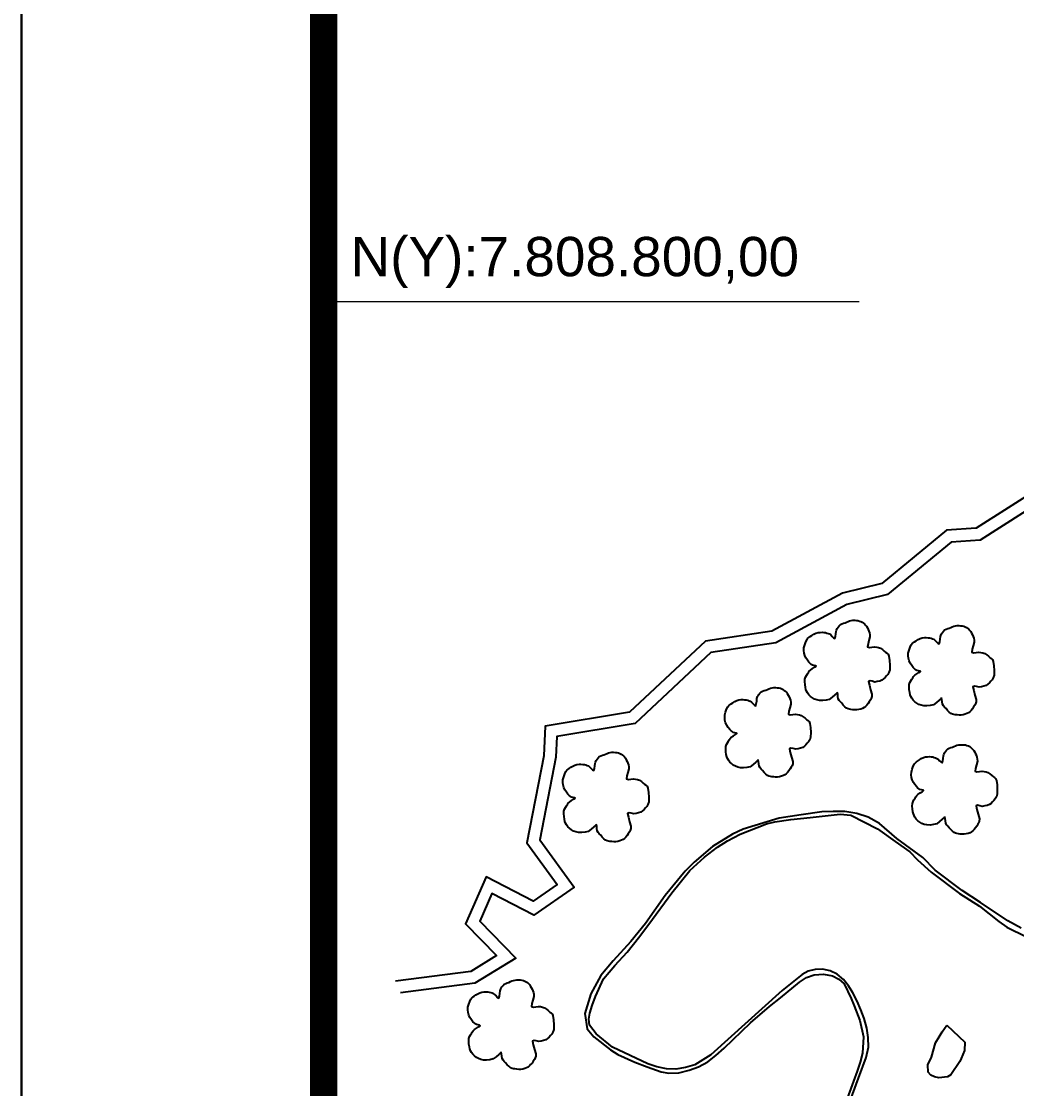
# Model space of a CAD drawing. Header units: millimetres. Extents: x 735053 to 737153, y 7806847 to 7809817.
# Drawn here: x 735053.1 to 735382.4, y 7808539.5 to 7808892.8 of the extents above; entities that cross this region are included whole.
import ezdxf
from ezdxf.enums import TextEntityAlignment as Align

# ---------------------------------------------------------------- set-up
doc = ezdxf.new("R2010")
doc.units = ezdxf.units.MM
doc.linetypes.add('CONTINUO', pattern=[0])
doc.linetypes.add('LIN0', pattern=[0])
for name, color, linetype in [('0114000524', 1, 'Continuous'), ('0114000524007', 5, 'Continuous'), ('CURSOS_D_AGUA', 5, 'Continuous'), ('MARGEM', 7, 'CONTINUO'), ('MATO', 3, 'LIN0')]:
    doc.layers.add(name, color=color, linetype=linetype)
doc.layers.add('MALHA', color=8, linetype='Continuous', lineweight=5)
doc.styles.get("Standard").update_dxf_attribs({"font": 'arial.ttf'})

msp = doc.modelspace()

# ---------------------------------------------------------------- linework, layer by layer
at = {"layer": '0114000524', "color": 1, "elevation": 521.97}
msp.add_lwpolyline([(735383.84, 7808592.64), (735379.44, 7808595.02), (735370.46, 7808601.11), (735364.35, 7808605.14), (735355.45, 7808611.82), (735351.29, 7808616.03), (735342.72, 7808622.26), (735336.98, 7808627.23), (735333.27, 7808629.4), (735329.45, 7808630.6), (735325.52, 7808631.28), (735321.67, 7808631.29), (735317.93, 7808631.11), (735311.04, 7808630.08), (735303.84, 7808628.98), (735291.92, 7808625.42), (735288.4, 7808623.78), (735281.77, 7808619.62), (735275.64, 7808614.44), (735272.67, 7808611.53), (735266.06, 7808603.45), (735259.62, 7808594.21), (735254.73, 7808588.24), (735248.86, 7808581.76), (735244.75, 7808576.98), (735241.53, 7808570.94), (735239.51, 7808564.37), (735240.3, 7808559.26), (735242.47, 7808556.67), (735248, 7808552.34), (735250.45, 7808550.83), (735255.99, 7808548.24), (735260.13, 7808546.7), (735264.72, 7808545.07), (735267.32, 7808544.61), (735270.57, 7808544.74), (735274, 7808545.57), (735277.14, 7808546.71), (735280.16, 7808548.4), (735282.87, 7808550.45), (735285.63, 7808552.86), (735294.29, 7808561.26), (735300.61, 7808566.66), (735304.24, 7808569.55), (735310.56, 7808574.75), (735312.86, 7808576.33), (735315.36, 7808577.23), (735318.48, 7808577.38), (735321.39, 7808576.81), (735323.59, 7808575.72), (735325.26, 7808574.21), (735327.64, 7808569.36), (735328.61, 7808566.89), (735330.47, 7808562.06), (735331.68, 7808556.62), (735331.41, 7808551.25), (735330.64, 7808548.28), (735329.59, 7808545.29), (735328.36, 7808541.99), (735325.81, 7808535)], dxfattribs=at)
at = {"layer": '0114000524007', "elevation": 521.53}
msp.add_lwpolyline([(735325.66, 7808530.96), (735330.05, 7808542.92), (735332.57, 7808549.86), (735333.31, 7808553.27), (735333.25, 7808556.47), (735332.8, 7808559.57), (735331.96, 7808562.69), (735330.8, 7808565.6), (735329.59, 7808568.47), (735328.21, 7808571.19), (735326.71, 7808573.55), (735325.07, 7808575.67), (735323.01, 7808577.38), (735320.66, 7808578.5), (735318.15, 7808579.03), (735315.72, 7808578.94), (735313.41, 7808578.36), (735311.41, 7808577.27), (735304.84, 7808571.96), (735281.19, 7808550.68), (735275.87, 7808547.42), (735272.83, 7808546.46), (735269.65, 7808545.9), (735266.49, 7808546.08), (735263.36, 7808546.67), (735260.36, 7808547.68), (735248.7, 7808553.22), (735243.2, 7808557.67), (735241.07, 7808560.53), (735240.79, 7808562.52), (735241.14, 7808564.53), (735241.91, 7808566.98), (735243.01, 7808570), (735245.68, 7808575.87), (735249.43, 7808580.21), (735253.46, 7808584.67), (735257.26, 7808589.46), (735260.64, 7808593.92), (735268.25, 7808604.3), (735274.23, 7808611.66), (735279.11, 7808616.07), (735283.35, 7808619.45), (735286.73, 7808621.58), (735290.93, 7808623.69), (735299.64, 7808627.13), (735302.36, 7808627.79), (735307.71, 7808628.63), (735314.02, 7808629.3), (735323.95, 7808630.39), (735327.52, 7808630.06), (735336.36, 7808625.45), (735342.19, 7808621.35), (735346.99, 7808617.85), (735349.52, 7808615.23), (735354.12, 7808611.12), (735363.51, 7808604.05), (735370.11, 7808599.92), (735376.5, 7808594.78), (735379.08, 7808592.9), (735385.61, 7808589.79)], dxfattribs=at)
at = {"layer": 'CURSOS_D_AGUA'}
for points in [[(735390.14, 7808738.48), (735368.96, 7808724.98), (735359.17, 7808724.31), (735337.8, 7808706.75), (735324.77, 7808703.51), (735301.37, 7808690.9), (735279.37, 7808687.59), (735254.31, 7808664.15), (735226.33, 7808659.5), (735225.88, 7808649.67), (735220.29, 7808620.92), (735230.29, 7808607.13), (735222.36, 7808601.54), (735206.8, 7808609.62), (735200.02, 7808594.05), (735210.27, 7808583.52), (735201.78, 7808578.28), (735176.85, 7808575.04)], [(735391.89, 7808734.85), (735370.25, 7808721.06), (735360.72, 7808720.4), (735339.64, 7808703.09), (735326.23, 7808699.75), (735302.65, 7808687.05), (735281.2, 7808683.82), (735256.16, 7808660.4), (735230.18, 7808656.09), (735229.86, 7808649.19), (735224.55, 7808621.86), (735235.91, 7808606.19), (735222.67, 7808596.87), (735208.76, 7808604.1), (735204.76, 7808594.92), (735216.61, 7808582.74), (735203.15, 7808574.42), (735178.53, 7808571.23)]]:
    msp.add_lwpolyline(points, dxfattribs=at)
at = {"layer": 'MALHA'}
msp.add_lwpolyline([(735153.05, 7808800), (735330.26, 7808800)], dxfattribs=at)
at = {"layer": 'MARGEM', "color": 174, "linetype": 'LIN0'}
msp.add_line((735053.05, 7806846.82, 561.96), (735053.05, 7809816.82, 561.96), dxfattribs=at)
at = {"layer": 'MARGEM', "color": 174, "linetype": 'LIN0', "elevation": 561.96, "flags": 128}
msp.add_lwpolyline([(737153.05, 7806846.82), (737153.05, 7809816.82), (735053.05, 7809816.82), (735053.05, 7806846.82)], close=True, dxfattribs=at)
at = {"layer": 'MARGEM', "color": 174, "linetype": 'LIN0', "const_width": 9.09, "elevation": 561.96, "flags": 128}
msp.add_lwpolyline([(737053.05, 7807181.21), (737053.05, 7809716.82), (735153.05, 7809716.82), (735153.05, 7807181.21)], close=True, dxfattribs=at)
at = {"layer": 'MATO', "linetype": 'CONTINUO'}
for points in [[(735322.95, 7808670.49), (735322.21, 7808669.82), (735321.35, 7808669.06), (735320.39, 7808668.34), (735319.3, 7808668.05), (735318.2, 7808667.93), (735317.14, 7808667.97), (735316.27, 7808668.15), (735315.51, 7808668.46), (735314.82, 7808668.87), (735314.18, 7808669.35), (735313.63, 7808669.9), (735313.18, 7808670.48), (735312.87, 7808671.04), (735312.65, 7808671.65), (735312.5, 7808672.33), (735312.35, 7808673.24), (735312.29, 7808674.17), (735312.32, 7808675.07), (735312.54, 7808675.73), (735312.85, 7808676.29), (735313.2, 7808676.79), (735313.46, 7808677.24), (735313.76, 7808677.66), (735314.14, 7808678.07), (735314.85, 7808678.53), (735315.53, 7808678.97), (735316.01, 7808679.34), (735315.8, 7808679.49), (735315.36, 7808679.6), (735314.82, 7808679.72), (735314.43, 7808679.94), (735314.05, 7808680.26), (735313.64, 7808680.69), (735313.14, 7808681.32), (735312.66, 7808682.05), (735312.26, 7808682.86), (735312.05, 7808683.69), (735311.96, 7808684.56), (735312.01, 7808685.45), (735312.26, 7808686.43), (735312.61, 7808687.35), (735313.01, 7808688.15), (735313.31, 7808688.57), (735313.65, 7808688.87), (735314.06, 7808689.12), (735314.63, 7808689.54), (735315.28, 7808689.94), (735315.96, 7808690.29), (735316.65, 7808690.45), (735317.32, 7808690.54), (735317.97, 7808690.55), (735318.54, 7808690.53), (735319.08, 7808690.45), (735319.57, 7808690.32), (735320.01, 7808690.18), (735320.43, 7808689.99), (735320.84, 7808689.74), (735321.34, 7808689.19), (735321.82, 7808688.72), (735322.23, 7808688.5), (735322.43, 7808689.14), (735322.56, 7808689.99), (735322.64, 7808690.87), (735322.73, 7808691.25), (735322.84, 7808691.55), (735323, 7808691.81), (735323.28, 7808692.27), (735323.62, 7808692.72), (735324.04, 7808693.13), (735324.52, 7808693.36), (735325.04, 7808693.54), (735325.58, 7808693.69), (735326.08, 7808693.94), (735326.58, 7808694.17), (735327.09, 7808694.36), (735327.65, 7808694.47), (735328.21, 7808694.52), (735328.78, 7808694.52), (735329.34, 7808694.49), (735329.87, 7808694.41), (735330.39, 7808694.29), (735330.86, 7808694.11), (735331.29, 7808693.88), (735331.69, 7808693.6), (735332.04, 7808693.31), (735332.36, 7808692.96), (735332.66, 7808692.56), (735332.97, 7808692.05), (735333.26, 7808691.48), (735333.5, 7808690.88), (735333.7, 7808690.35), (735333.82, 7808689.74), (735333.84, 7808689.02), (735333.49, 7808687.84), (735333.19, 7808686.68), (735333.07, 7808685.71), (735333.67, 7808685.54), (735334.49, 7808685.6), (735335.39, 7808685.74), (735336.06, 7808685.67), (735336.7, 7808685.52), (735337.31, 7808685.28), (735337.96, 7808684.85), (735338.57, 7808684.35), (735339.12, 7808683.84), (735339.54, 7808683.61), (735339.88, 7808683.28), (735340.13, 7808682.7), (735340.33, 7808681.26), (735340.43, 7808679.67), (735340.4, 7808678.13), (735340.13, 7808677.26), (735339.74, 7808676.6), (735339.28, 7808676.09), (735338.85, 7808675.55), (735338.36, 7808675.1), (735337.79, 7808674.73), (735337.05, 7808674.43), (735336.26, 7808674.22), (735335.45, 7808674.1), (735334.59, 7808674.33), (735333.87, 7808674.46), (735333.4, 7808674.28), (735333.65, 7808673.01), (735334.07, 7808671.51), (735334.5, 7808670.02), (735334.46, 7808669.26), (735334.28, 7808668.68), (735333.99, 7808668.2), (735333.63, 7808667.58), (735333.21, 7808667), (735332.76, 7808666.46), (735332.34, 7808666.03), (735331.9, 7808665.67), (735331.4, 7808665.38), (735330.8, 7808665.16), (735330.14, 7808665), (735329.47, 7808664.91), (735328.81, 7808664.9), (735328.17, 7808664.94), (735327.56, 7808665.03), (735327.07, 7808665.08), (735326.6, 7808665.21), (735326.13, 7808665.43), (735325.57, 7808665.9), (735325.01, 7808666.46), (735324.49, 7808667.05), (735324.04, 7808667.5), (735323.67, 7808667.98), (735323.37, 7808668.5), (735323.25, 7808669.3), (735323.16, 7808670.07), (735323.02, 7808670.71)], [(735357.46, 7808668.73), (735356.72, 7808668.06), (735355.86, 7808667.3), (735354.9, 7808666.59), (735353.81, 7808666.29), (735352.71, 7808666.17), (735351.65, 7808666.21), (735350.78, 7808666.4), (735350.02, 7808666.7), (735349.33, 7808667.11), (735348.69, 7808667.59), (735348.14, 7808668.14), (735347.69, 7808668.73), (735347.38, 7808669.28), (735347.16, 7808669.89), (735347.01, 7808670.58), (735346.86, 7808671.48), (735346.8, 7808672.42), (735346.83, 7808673.31), (735347.05, 7808673.97), (735347.36, 7808674.54), (735347.71, 7808675.03), (735347.97, 7808675.49), (735348.27, 7808675.91), (735348.65, 7808676.31), (735349.36, 7808676.78), (735350.04, 7808677.21), (735350.52, 7808677.58), (735350.31, 7808677.73), (735349.87, 7808677.84), (735349.33, 7808677.96), (735348.94, 7808678.18), (735348.56, 7808678.5), (735348.15, 7808678.93), (735347.65, 7808679.56), (735347.17, 7808680.29), (735346.77, 7808681.1), (735346.56, 7808681.94), (735346.47, 7808682.8), (735346.52, 7808683.7), (735346.77, 7808684.67), (735347.12, 7808685.6), (735347.52, 7808686.39), (735347.82, 7808686.81), (735348.16, 7808687.11), (735348.57, 7808687.36), (735349.14, 7808687.78), (735349.79, 7808688.18), (735350.48, 7808688.53), (735351.16, 7808688.7), (735351.83, 7808688.78), (735352.48, 7808688.8), (735353.06, 7808688.77), (735353.59, 7808688.69), (735354.08, 7808688.57), (735354.52, 7808688.43), (735354.94, 7808688.23), (735355.35, 7808687.98), (735355.85, 7808687.43), (735356.33, 7808686.96), (735356.74, 7808686.74), (735356.94, 7808687.38), (735357.07, 7808688.23), (735357.15, 7808689.11), (735357.24, 7808689.5), (735357.35, 7808689.79), (735357.51, 7808690.06), (735357.79, 7808690.51), (735358.13, 7808690.96), (735358.55, 7808691.37), (735359.03, 7808691.6), (735359.55, 7808691.78), (735360.09, 7808691.94), (735360.59, 7808692.18), (735361.09, 7808692.41), (735361.6, 7808692.61), (735362.16, 7808692.71), (735362.72, 7808692.76), (735363.29, 7808692.76), (735363.85, 7808692.73), (735364.38, 7808692.66), (735364.9, 7808692.53), (735365.37, 7808692.35), (735365.8, 7808692.12), (735366.2, 7808691.84), (735366.55, 7808691.55), (735366.87, 7808691.2), (735367.17, 7808690.8), (735367.48, 7808690.29), (735367.77, 7808689.73), (735368.01, 7808689.13), (735368.21, 7808688.59), (735368.33, 7808687.98), (735368.35, 7808687.26), (735368, 7808686.08), (735367.7, 7808684.92), (735367.58, 7808683.95), (735368.18, 7808683.78), (735369, 7808683.84), (735369.9, 7808683.98), (735370.57, 7808683.91), (735371.21, 7808683.76), (735371.82, 7808683.52), (735372.47, 7808683.09), (735373.08, 7808682.6), (735373.63, 7808682.09), (735374.05, 7808681.86), (735374.39, 7808681.52), (735374.64, 7808680.94), (735374.84, 7808679.5), (735374.94, 7808677.91), (735374.91, 7808676.37), (735374.64, 7808675.5), (735374.25, 7808674.84), (735373.79, 7808674.33), (735373.36, 7808673.8), (735372.87, 7808673.34), (735372.3, 7808672.97), (735371.56, 7808672.67), (735370.77, 7808672.46), (735369.96, 7808672.34), (735369.1, 7808672.57), (735368.38, 7808672.7), (735367.91, 7808672.52), (735368.16, 7808671.26), (735368.58, 7808669.75), (735369.01, 7808668.26), (735368.97, 7808667.5), (735368.79, 7808666.92), (735368.5, 7808666.44), (735368.14, 7808665.83), (735367.73, 7808665.24), (735367.27, 7808664.71), (735366.85, 7808664.28), (735366.41, 7808663.92), (735365.91, 7808663.63), (735365.31, 7808663.4), (735364.66, 7808663.24), (735363.98, 7808663.15), (735363.32, 7808663.14), (735362.68, 7808663.18), (735362.07, 7808663.27), (735361.58, 7808663.33), (735361.11, 7808663.45), (735360.64, 7808663.67), (735360.08, 7808664.15), (735359.52, 7808664.7), (735359, 7808665.29), (735358.55, 7808665.75), (735358.18, 7808666.22), (735357.88, 7808666.75), (735357.76, 7808667.54), (735357.67, 7808668.32), (735357.54, 7808668.95)], [(735296.76, 7808648.22), (735296.02, 7808647.55), (735295.16, 7808646.78), (735294.2, 7808646.07), (735293.11, 7808645.77), (735292.01, 7808645.65), (735290.95, 7808645.69), (735290.08, 7808645.88), (735289.32, 7808646.19), (735288.63, 7808646.59), (735287.99, 7808647.08), (735287.44, 7808647.62), (735286.99, 7808648.21), (735286.68, 7808648.77), (735286.46, 7808649.38), (735286.31, 7808650.06), (735286.16, 7808650.96), (735286.1, 7808651.9), (735286.13, 7808652.79), (735286.35, 7808653.45), (735286.66, 7808654.02), (735287.01, 7808654.52), (735287.27, 7808654.97), (735287.57, 7808655.39), (735287.95, 7808655.79), (735288.66, 7808656.26), (735289.34, 7808656.69), (735289.82, 7808657.06), (735289.61, 7808657.21), (735289.17, 7808657.32), (735288.63, 7808657.44), (735288.24, 7808657.67), (735287.86, 7808657.98), (735287.45, 7808658.41), (735286.95, 7808659.04), (735286.47, 7808659.78), (735286.07, 7808660.59), (735285.86, 7808661.42), (735285.77, 7808662.29), (735285.82, 7808663.18), (735286.07, 7808664.16), (735286.42, 7808665.08), (735286.82, 7808665.88), (735287.12, 7808666.3), (735287.46, 7808666.59), (735287.87, 7808666.84), (735288.44, 7808667.26), (735289.09, 7808667.67), (735289.77, 7808668.01), (735290.46, 7808668.18), (735291.13, 7808668.26), (735291.78, 7808668.28), (735292.35, 7808668.25), (735292.89, 7808668.17), (735293.38, 7808668.05), (735293.82, 7808667.91), (735294.24, 7808667.72), (735294.65, 7808667.46), (735295.15, 7808666.91), (735295.63, 7808666.45), (735296.04, 7808666.22), (735296.24, 7808666.86), (735296.37, 7808667.71), (735296.45, 7808668.59), (735296.54, 7808668.98), (735296.65, 7808669.27), (735296.81, 7808669.54), (735297.09, 7808669.99), (735297.43, 7808670.44), (735297.85, 7808670.85), (735298.33, 7808671.08), (735298.85, 7808671.26), (735299.39, 7808671.42), (735299.89, 7808671.66), (735300.39, 7808671.89), (735300.9, 7808672.09), (735301.46, 7808672.19), (735302.02, 7808672.24), (735302.59, 7808672.24), (735303.15, 7808672.21), (735303.68, 7808672.14), (735304.2, 7808672.01), (735304.67, 7808671.83), (735305.1, 7808671.6), (735305.5, 7808671.33), (735305.85, 7808671.03), (735306.17, 7808670.69), (735306.47, 7808670.28), (735306.78, 7808669.77), (735307.07, 7808669.21), (735307.31, 7808668.61), (735307.51, 7808668.07), (735307.63, 7808667.47), (735307.65, 7808666.75), (735307.3, 7808665.57), (735307, 7808664.4), (735306.88, 7808663.43), (735307.48, 7808663.26), (735308.3, 7808663.32), (735309.2, 7808663.47), (735309.87, 7808663.39), (735310.51, 7808663.24), (735311.12, 7808663.01), (735311.77, 7808662.57), (735312.38, 7808662.08), (735312.93, 7808661.57), (735313.35, 7808661.34), (735313.69, 7808661), (735313.94, 7808660.42), (735314.14, 7808658.99), (735314.24, 7808657.39), (735314.21, 7808655.86), (735313.94, 7808654.99), (735313.55, 7808654.33), (735313.09, 7808653.81), (735312.66, 7808653.28), (735312.17, 7808652.83), (735311.6, 7808652.45), (735310.86, 7808652.16), (735310.07, 7808651.95), (735309.26, 7808651.83), (735308.4, 7808652.06), (735307.68, 7808652.18), (735307.21, 7808652.01), (735307.46, 7808650.74), (735307.88, 7808649.23), (735308.31, 7808647.74), (735308.27, 7808646.98), (735308.09, 7808646.4), (735307.8, 7808645.92), (735307.44, 7808645.31), (735307.02, 7808644.72), (735306.57, 7808644.19), (735306.15, 7808643.76), (735305.71, 7808643.4), (735305.21, 7808643.11), (735304.61, 7808642.88), (735303.95, 7808642.73), (735303.28, 7808642.64), (735302.62, 7808642.62), (735301.98, 7808642.66), (735301.37, 7808642.75), (735300.88, 7808642.81), (735300.41, 7808642.93), (735299.94, 7808643.16), (735299.38, 7808643.63), (735298.82, 7808644.18), (735298.3, 7808644.77), (735297.85, 7808645.23), (735297.48, 7808645.7), (735297.18, 7808646.23), (735297.06, 7808647.03), (735296.97, 7808647.8), (735296.83, 7808648.44)], [(735243.2, 7808626.81), (735242.46, 7808626.14), (735241.6, 7808625.37), (735240.64, 7808624.66), (735239.55, 7808624.36), (735238.45, 7808624.24), (735237.39, 7808624.28), (735236.53, 7808624.47), (735235.76, 7808624.78), (735235.07, 7808625.18), (735234.43, 7808625.67), (735233.88, 7808626.21), (735233.43, 7808626.8), (735233.12, 7808627.36), (735232.9, 7808627.97), (735232.75, 7808628.65), (735232.61, 7808629.56), (735232.54, 7808630.49), (735232.57, 7808631.38), (735232.79, 7808632.04), (735233.1, 7808632.61), (735233.45, 7808633.11), (735233.71, 7808633.56), (735234.01, 7808633.98), (735234.39, 7808634.38), (735235.1, 7808634.85), (735235.78, 7808635.28), (735236.26, 7808635.65), (735236.05, 7808635.8), (735235.61, 7808635.91), (735235.07, 7808636.03), (735234.69, 7808636.26), (735234.3, 7808636.57), (735233.89, 7808637), (735233.39, 7808637.63), (735232.91, 7808638.37), (735232.51, 7808639.18), (735232.3, 7808640.01), (735232.21, 7808640.88), (735232.26, 7808641.77), (735232.52, 7808642.75), (735232.86, 7808643.67), (735233.26, 7808644.47), (735233.56, 7808644.89), (735233.9, 7808645.19), (735234.31, 7808645.43), (735234.88, 7808645.86), (735235.53, 7808646.26), (735236.22, 7808646.6), (735236.9, 7808646.77), (735237.57, 7808646.85), (735238.22, 7808646.87), (735238.8, 7808646.84), (735239.33, 7808646.76), (735239.82, 7808646.64), (735240.26, 7808646.5), (735240.68, 7808646.31), (735241.09, 7808646.05), (735241.59, 7808645.5), (735242.07, 7808645.04), (735242.48, 7808644.81), (735242.68, 7808645.45), (735242.81, 7808646.3), (735242.89, 7808647.18), (735242.98, 7808647.57), (735243.09, 7808647.86), (735243.25, 7808648.13), (735243.53, 7808648.58), (735243.88, 7808649.03), (735244.29, 7808649.44), (735244.77, 7808649.67), (735245.29, 7808649.85), (735245.83, 7808650.01), (735246.33, 7808650.25), (735246.83, 7808650.48), (735247.34, 7808650.68), (735247.9, 7808650.78), (735248.46, 7808650.83), (735249.03, 7808650.83), (735249.59, 7808650.8), (735250.12, 7808650.73), (735250.64, 7808650.61), (735251.11, 7808650.42), (735251.54, 7808650.19), (735251.94, 7808649.92), (735252.29, 7808649.62), (735252.61, 7808649.28), (735252.91, 7808648.87), (735253.22, 7808648.36), (735253.51, 7808647.8), (735253.75, 7808647.2), (735253.95, 7808646.66), (735254.07, 7808646.06), (735254.09, 7808645.34), (735253.74, 7808644.16), (735253.44, 7808642.99), (735253.32, 7808642.02), (735253.92, 7808641.85), (735254.74, 7808641.91), (735255.64, 7808642.06), (735256.31, 7808641.98), (735256.95, 7808641.83), (735257.56, 7808641.6), (735258.21, 7808641.16), (735258.82, 7808640.67), (735259.37, 7808640.16), (735259.79, 7808639.93), (735260.13, 7808639.59), (735260.38, 7808639.01), (735260.58, 7808637.58), (735260.68, 7808635.98), (735260.65, 7808634.45), (735260.38, 7808633.58), (735259.99, 7808632.92), (735259.53, 7808632.4), (735259.1, 7808631.87), (735258.61, 7808631.42), (735258.04, 7808631.04), (735257.3, 7808630.75), (735256.51, 7808630.54), (735255.7, 7808630.42), (735254.84, 7808630.65), (735254.13, 7808630.77), (735253.65, 7808630.6), (735253.9, 7808629.33), (735254.32, 7808627.82), (735254.75, 7808626.33), (735254.71, 7808625.57), (735254.54, 7808625), (735254.24, 7808624.52), (735253.88, 7808623.9), (735253.47, 7808623.31), (735253.01, 7808622.78), (735252.59, 7808622.35), (735252.15, 7808621.99), (735251.65, 7808621.7), (735251.05, 7808621.48), (735250.4, 7808621.32), (735249.73, 7808621.23), (735249.06, 7808621.21), (735248.42, 7808621.26), (735247.81, 7808621.34), (735247.32, 7808621.4), (735246.85, 7808621.52), (735246.38, 7808621.75), (735245.82, 7808622.22), (735245.26, 7808622.77), (735244.74, 7808623.36), (735244.29, 7808623.82), (735243.92, 7808624.29), (735243.62, 7808624.82), (735243.5, 7808625.62), (735243.41, 7808626.39), (735243.28, 7808627.03)], [(735358.49, 7808629.32), (735357.76, 7808628.65), (735356.9, 7808627.89), (735355.93, 7808627.18), (735354.85, 7808626.88), (735353.74, 7808626.76), (735352.68, 7808626.8), (735351.82, 7808626.99), (735351.05, 7808627.29), (735350.37, 7808627.7), (735349.73, 7808628.18), (735349.18, 7808628.73), (735348.72, 7808629.32), (735348.41, 7808629.87), (735348.19, 7808630.48), (735348.05, 7808631.17), (735347.9, 7808632.07), (735347.83, 7808633.01), (735347.86, 7808633.9), (735348.09, 7808634.56), (735348.4, 7808635.13), (735348.75, 7808635.62), (735349.01, 7808636.08), (735349.31, 7808636.5), (735349.68, 7808636.9), (735350.4, 7808637.37), (735351.07, 7808637.8), (735351.55, 7808638.17), (735351.34, 7808638.32), (735350.91, 7808638.43), (735350.36, 7808638.55), (735349.98, 7808638.78), (735349.59, 7808639.09), (735349.19, 7808639.52), (735348.69, 7808640.15), (735348.21, 7808640.88), (735347.81, 7808641.69), (735347.59, 7808642.53), (735347.51, 7808643.39), (735347.56, 7808644.29), (735347.81, 7808645.26), (735348.16, 7808646.19), (735348.55, 7808646.98), (735348.86, 7808647.4), (735349.2, 7808647.7), (735349.6, 7808647.95), (735350.18, 7808648.37), (735350.83, 7808648.77), (735351.51, 7808649.12), (735352.19, 7808649.29), (735352.87, 7808649.37), (735353.52, 7808649.39), (735354.09, 7808649.36), (735354.62, 7808649.28), (735355.12, 7808649.16), (735355.56, 7808649.02), (735355.97, 7808648.82), (735356.38, 7808648.57), (735356.89, 7808648.02), (735357.36, 7808647.55), (735357.77, 7808647.33), (735357.98, 7808647.97), (735358.1, 7808648.82), (735358.19, 7808649.7), (735358.28, 7808650.09), (735358.39, 7808650.38), (735358.54, 7808650.65), (735358.82, 7808651.1), (735359.17, 7808651.55), (735359.58, 7808651.96), (735360.07, 7808652.19), (735360.59, 7808652.37), (735361.13, 7808652.53), (735361.62, 7808652.77), (735362.12, 7808653), (735362.63, 7808653.2), (735363.19, 7808653.3), (735363.76, 7808653.35), (735364.33, 7808653.35), (735364.88, 7808653.32), (735365.42, 7808653.25), (735365.93, 7808653.12), (735366.4, 7808652.94), (735366.84, 7808652.71), (735367.24, 7808652.43), (735367.58, 7808652.14), (735367.9, 7808651.79), (735368.2, 7808651.39), (735368.52, 7808650.88), (735368.81, 7808650.32), (735369.05, 7808649.72), (735369.25, 7808649.18), (735369.36, 7808648.57), (735369.38, 7808647.85), (735369.04, 7808646.67), (735368.73, 7808645.51), (735368.61, 7808644.54), (735369.21, 7808644.37), (735370.03, 7808644.43), (735370.93, 7808644.58), (735371.61, 7808644.5), (735372.24, 7808644.35), (735372.86, 7808644.11), (735373.51, 7808643.68), (735374.12, 7808643.19), (735374.67, 7808642.68), (735375.09, 7808642.45), (735375.42, 7808642.11), (735375.67, 7808641.53), (735375.88, 7808640.09), (735375.98, 7808638.5), (735375.95, 7808636.96), (735375.68, 7808636.09), (735375.29, 7808635.43), (735374.83, 7808634.92), (735374.39, 7808634.39), (735373.91, 7808633.93), (735373.34, 7808633.56), (735372.6, 7808633.26), (735371.8, 7808633.06), (735371, 7808632.93), (735370.14, 7808633.16), (735369.42, 7808633.29), (735368.95, 7808633.11), (735369.2, 7808631.85), (735369.62, 7808630.34), (735370.04, 7808628.85), (735370.01, 7808628.09), (735369.83, 7808627.51), (735369.54, 7808627.03), (735369.18, 7808626.42), (735368.76, 7808625.83), (735368.31, 7808625.3), (735367.89, 7808624.87), (735367.44, 7808624.51), (735366.95, 7808624.22), (735366.34, 7808623.99), (735365.69, 7808623.83), (735365.02, 7808623.74), (735364.36, 7808623.73), (735363.72, 7808623.77), (735363.11, 7808623.86), (735362.61, 7808623.92), (735362.14, 7808624.04), (735361.67, 7808624.27), (735361.11, 7808624.74), (735360.56, 7808625.29), (735360.03, 7808625.88), (735359.59, 7808626.34), (735359.21, 7808626.81), (735358.91, 7808627.34), (735358.8, 7808628.13), (735358.7, 7808628.91), (735358.57, 7808629.54)], [(735211.75, 7808551.48), (735211.01, 7808550.8), (735210.15, 7808550.04), (735209.19, 7808549.33), (735208.11, 7808549.03), (735207, 7808548.91), (735205.94, 7808548.95), (735205.08, 7808549.14), (735204.31, 7808549.45), (735203.63, 7808549.85), (735202.99, 7808550.34), (735202.44, 7808550.88), (735201.98, 7808551.47), (735201.67, 7808552.03), (735201.45, 7808552.63), (735201.3, 7808553.32), (735201.16, 7808554.22), (735201.09, 7808555.16), (735201.12, 7808556.05), (735201.35, 7808556.71), (735201.65, 7808557.28), (735202.01, 7808557.77), (735202.27, 7808558.23), (735202.57, 7808558.65), (735202.94, 7808559.05), (735203.66, 7808559.52), (735204.33, 7808559.95), (735204.81, 7808560.32), (735204.6, 7808560.47), (735204.17, 7808560.58), (735203.62, 7808560.7), (735203.24, 7808560.93), (735202.85, 7808561.24), (735202.45, 7808561.67), (735201.94, 7808562.3), (735201.47, 7808563.03), (735201.07, 7808563.85), (735200.85, 7808564.68), (735200.77, 7808565.55), (735200.82, 7808566.44), (735201.07, 7808567.42), (735201.42, 7808568.34), (735201.81, 7808569.14), (735202.12, 7808569.55), (735202.46, 7808569.85), (735202.86, 7808570.1), (735203.44, 7808570.52), (735204.08, 7808570.93), (735204.77, 7808571.27), (735205.45, 7808571.44), (735206.13, 7808571.52), (735206.77, 7808571.54), (735207.35, 7808571.51), (735207.88, 7808571.43), (735208.38, 7808571.31), (735208.81, 7808571.17), (735209.23, 7808570.98), (735209.64, 7808570.72), (735210.15, 7808570.17), (735210.62, 7808569.71), (735211.03, 7808569.48), (735211.23, 7808570.12), (735211.36, 7808570.97), (735211.45, 7808571.85), (735211.54, 7808572.24), (735211.65, 7808572.53), (735211.8, 7808572.8), (735212.08, 7808573.25), (735212.43, 7808573.7), (735212.84, 7808574.11), (735213.33, 7808574.34), (735213.85, 7808574.52), (735214.38, 7808574.68), (735214.88, 7808574.92), (735215.38, 7808575.15), (735215.89, 7808575.35), (735216.45, 7808575.45), (735217.02, 7808575.5), (735217.59, 7808575.5), (735218.14, 7808575.47), (735218.68, 7808575.4), (735219.19, 7808575.27), (735219.66, 7808575.09), (735220.09, 7808574.86), (735220.49, 7808574.59), (735220.84, 7808574.29), (735221.16, 7808573.95), (735221.46, 7808573.54), (735221.78, 7808573.03), (735222.06, 7808572.47), (735222.31, 7808571.87), (735222.5, 7808571.33), (735222.62, 7808570.73), (735222.64, 7808570.01), (735222.3, 7808568.83), (735221.99, 7808567.66), (735221.87, 7808566.69), (735222.47, 7808566.52), (735223.29, 7808566.58), (735224.19, 7808566.73), (735224.86, 7808566.65), (735225.5, 7808566.5), (735226.11, 7808566.26), (735226.77, 7808565.83), (735227.38, 7808565.34), (735227.93, 7808564.83), (735228.35, 7808564.6), (735228.68, 7808564.26), (735228.93, 7808563.68), (735229.14, 7808562.25), (735229.23, 7808560.65), (735229.2, 7808559.12), (735228.93, 7808558.24), (735228.55, 7808557.59), (735228.08, 7808557.07), (735227.65, 7808556.54), (735227.16, 7808556.08), (735226.6, 7808555.71), (735225.85, 7808555.42), (735225.06, 7808555.21), (735224.26, 7808555.08), (735223.4, 7808555.31), (735222.68, 7808555.44), (735222.2, 7808555.27), (735222.45, 7808554), (735222.88, 7808552.49), (735223.3, 7808551), (735223.27, 7808550.24), (735223.09, 7808549.66), (735222.8, 7808549.18), (735222.44, 7808548.57), (735222.02, 7808547.98), (735221.56, 7808547.45), (735221.15, 7808547.02), (735220.7, 7808546.66), (735220.21, 7808546.37), (735219.6, 7808546.14), (735218.95, 7808545.99), (735218.28, 7808545.89), (735217.62, 7808545.88), (735216.97, 7808545.92), (735216.37, 7808546.01), (735215.87, 7808546.07), (735215.4, 7808546.19), (735214.93, 7808546.42), (735214.37, 7808546.89), (735213.82, 7808547.44), (735213.29, 7808548.03), (735212.85, 7808548.49), (735212.47, 7808548.96), (735212.17, 7808549.49), (735212.05, 7808550.29), (735211.96, 7808551.06), (735211.83, 7808551.7)]]:
    msp.add_lwpolyline(points, dxfattribs=at)
at = {"layer": 'MATO', "linetype": 'CONTINUO', "elevation": 515.71}
msp.add_lwpolyline([(735359.31, 7808560.49), (735365.28, 7808554.86), (735365.11, 7808552.08), (735364.04, 7808549.5), (735363.62, 7808548.49), (735360.58, 7808544.06), (735359.44, 7808543.38), (735356.64, 7808543.08), (735355.24, 7808543.38), (735353.99, 7808543.96), (735353.05, 7808544.98), (735353, 7808547.38), (735354.17, 7808549.94), (735355.57, 7808554.7), (735356.7, 7808556.65), (735357.78, 7808558.28)], close=True, dxfattribs=at)

# ---------------------------------------------------------------- texts
at = {"layer": 'MALHA'}
msp.add_text('N(Y):7.808.800,00', height=13, dxfattribs=at).set_placement((735161.98, 7808804.52), align=Align.BOTTOM_LEFT)

doc.saveas('drawing.dxf')
